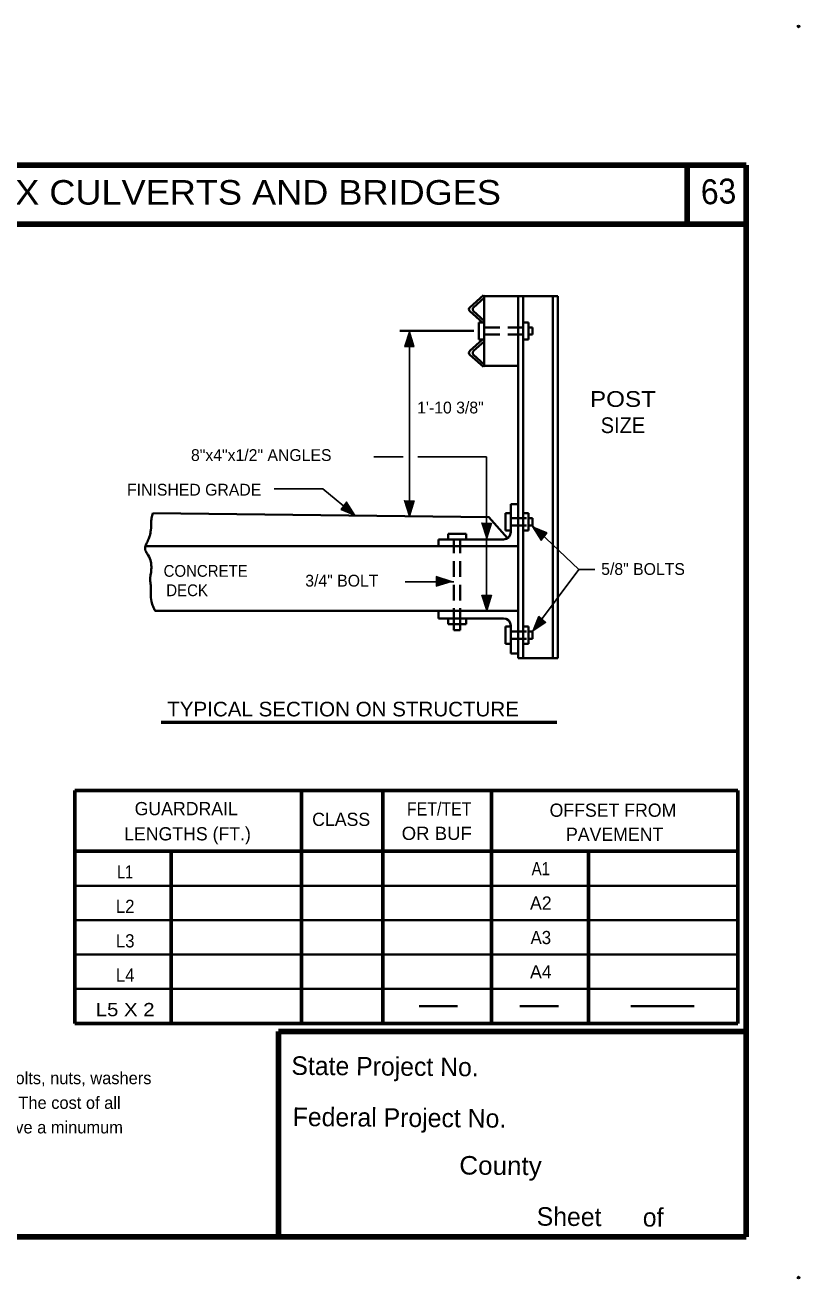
# Model space of a CAD drawing. Extents: x -8731 to 9674, y -66519 to -56618.
# Drawn here: x 8935 to 9674, y -66519 to -65324 of the extents above; entities that cross this region are included whole.
import ezdxf
from ezdxf.enums import TextEntityAlignment as Align

# ---------------------------------------------------------------- set-up
doc = ezdxf.new("R2010")
doc.units = 0
doc.header["$LTSCALE"] = 5
doc.header["$PDMODE"] = 32
doc.header["$PDSIZE"] = 2.5
doc.linetypes.add('MEDIUM_DASHED', pattern=[4.5, 3, -1.5])
doc.layers.add('1', color=7, linetype='Continuous', lineweight=13)
doc.layers.add('3', color=7, linetype='Continuous', lineweight=40)

msp = doc.modelspace()

# ---------------------------------------------------------------- hatches: boundary and pattern name
at = {"layer": '1'}
for points in [[(9301.7, -65615.84), (9296.86, -65630.48), (9305.98, -65630.36)], [(9250, -65791.64), (9241.72, -65778.62), (9236.06, -65785.76)], [(9301.7, -65792.02), (9296.86, -65777.36), (9305.98, -65777.5)], [(9375.46, -65813.28), (9370.62, -65798.62), (9379.74, -65798.74)], [(9418.84, -65802.24), (9427.12, -65815.24), (9432.78, -65808.12)], [(9341.72, -65854.52), (9327.06, -65849.68), (9327.18, -65858.8)], [(9375.46, -65882.02), (9370.62, -65867.36), (9379.74, -65867.5)], [(9419.06, -65901.92), (9424.74, -65887.6), (9431.66, -65893.54)]]:
    msp.add_hatch(color=256, dxfattribs=at).paths.add_polyline_path(points)

# ---------------------------------------------------------------- linework, layer by layer
at = {"layer": '1', "lineweight": 100}
for p, q in [((9622.46, -65457.56), (8130.24, -65457.56)), ((9566.22, -65457.56), (9566.22, -65513.8)), ((9622.46, -65457.56), (9622.46, -66479)), ((9622.46, -65513.8), (8130.24, -65513.8)), ((9176.74, -66283.3), (9622.46, -66283.3)), ((9176.74, -66283.3), (9176.74, -66479)), ((9622.46, -66479), (8982.34, -66479))]:
    msp.add_line(p, q, dxfattribs=at)
msp.add_lwpolyline([(8130.24, -65461.04), (8130.24, -66479), (9621, -66479)], dxfattribs=at)
at = {"layer": '1'}
for points in [[(9301.7, -65615.84), (9296.86, -65630.48), (9305.98, -65630.36)], [(9250, -65791.64), (9241.72, -65778.62), (9236.06, -65785.76)], [(9301.7, -65792.02), (9296.86, -65777.36), (9305.98, -65777.5)], [(9375.46, -65813.28), (9370.62, -65798.62), (9379.74, -65798.74)], [(9418.84, -65802.24), (9427.12, -65815.24), (9432.78, -65808.12)], [(9341.72, -65854.52), (9327.06, -65849.68), (9327.18, -65858.8)], [(9375.46, -65882.02), (9370.62, -65867.36), (9379.74, -65867.5)], [(9419.06, -65901.92), (9424.74, -65887.6), (9431.66, -65893.54)]]:
    msp.add_lwpolyline(points, close=True, dxfattribs=at)
for p in [(9672.4, -65325.34), (9672.4, -66517.96)]:
    msp.add_point(p, dxfattribs=at)
at = {"layer": '3'}
for p, q in [((9372.08, -65581.48), (9359.04, -65593.18)), ((9372.84, -65584.04), (9362.64, -65593.18)), ((9372.08, -65581.48), (9372.84, -65584.04)), ((9405.24, -65927.68), (9405.24, -65582.38)), ((9409.88, -65927.68), (9409.88, -65582.38)), ((9438.24, -65927.68), (9438.24, -65582.38)), ((9442.88, -65927.68), (9442.88, -65582.38)), ((9359.04, -65596.78), (9371.04, -65607.44)), ((9362.64, -65596.78), (9372.84, -65605.92)), ((9367.58, -65615.68), (9367.58, -65607.44)), ((9367.58, -65607.44), (9372.84, -65607.44)), ((9409.88, -65607.44), (9415.14, -65607.44)), ((9415.14, -65623.92), (9415.14, -65607.44)), ((9371.04, -65623.92), (9359.04, -65634.72)), ((9367.58, -65623.92), (9367.58, -65615.68)), ((9367.58, -65623.92), (9372.84, -65623.92)), ((9409.88, -65623.92), (9415.14, -65623.92)), ((9415.14, -65612.24), (9418.74, -65612.24)), ((9415.14, -65619.12), (9418.74, -65619.12)), ((9418.74, -65612.24), (9418.74, -65619.12)), ((9372.84, -65625.58), (9362.64, -65634.72)), ((9359.04, -65638.32), (9372.08, -65649.88)), ((9362.64, -65638.32), (9372.84, -65647.48)), ((9372.84, -65647.48), (9372.08, -65649.88)), ((9405.24, -65648.98), (9372.84, -65648.98)), ((9392.94, -65797.48), (9392.94, -65789.24)), ((9392.94, -65789.24), (9398.18, -65789.24)), ((9398.18, -65807.24), (9398.18, -65780.68)), ((9398.18, -65780.68), (9405.24, -65780.68)), ((9409.88, -65789.24), (9415.14, -65789.24)), ((9415.14, -65805.72), (9415.14, -65789.24)), ((9392.94, -65805.72), (9392.94, -65797.48)), ((9415.14, -65794.04), (9418.74, -65794.04)), ((9415.14, -65800.92), (9418.74, -65800.92)), ((9418.74, -65794.04), (9418.74, -65800.92)), ((9329.18, -65814.28), (9391.14, -65814.28)), ((9329.18, -65814.28), (9329.18, -65820.88)), ((9338.48, -65808.88), (9355.74, -65808.88)), ((9338.48, -65808.88), (9338.48, -65814.28)), ((9355.74, -65808.88), (9355.74, -65814.28)), ((9392.94, -65805.72), (9398.18, -65805.72)), ((9409.88, -65805.72), (9415.14, -65805.72)), ((9050.18, -65820.88), (9405.24, -65820.88)), ((9059.18, -65882.52), (9405.24, -65882.52)), ((9329.18, -65889.58), (9329.18, -65882.52)), ((9329.18, -65889.58), (9391.14, -65889.58)), ((9338.48, -65889.58), (9338.48, -65894.98)), ((9338.48, -65894.98), (9355.74, -65894.98)), ((9343.88, -65900.98), (9343.88, -65894.98)), ((9350.04, -65900.98), (9350.04, -65894.98)), ((9355.74, -65889.58), (9355.74, -65894.98)), ((9392.94, -65905.64), (9392.94, -65897.38)), ((9392.94, -65897.38), (9398.18, -65897.38)), ((9398.18, -65923.18), (9398.18, -65896.64)), ((9409.88, -65897.38), (9415.14, -65897.38)), ((9415.14, -65913.88), (9415.14, -65897.38)), ((9343.88, -65900.98), (9350.04, -65900.98)), ((9392.94, -65913.88), (9392.94, -65905.64)), ((9415.14, -65902.18), (9418.74, -65902.18)), ((9415.14, -65909.08), (9418.74, -65909.08)), ((9418.74, -65902.18), (9418.74, -65909.08)), ((9392.94, -65913.88), (9398.18, -65913.88)), ((9409.88, -65913.88), (9415.14, -65913.88)), ((9398.18, -65923.18), (9405.24, -65923.18)), ((9442.88, -65927.68), (9405.24, -65927.68)), ((9074.48, -66144.44), (8982.68, -66144.44)), ((9198.68, -66144.44), (9074.48, -66144.44)), ((9276.24, -66144.44), (9198.68, -66144.44)), ((9379.88, -66144.44), (9276.24, -66144.44)), ((9347.34, -66259.18), (9310.88, -66259.18)), ((9443.64, -66259.18), (9406.88, -66259.18)), ((9572.78, -66259.18), (9512.64, -66259.18))]:
    msp.add_line(p, q, dxfattribs=at)
at = {"layer": '3', "lineweight": 35}
msp.add_line((9362.94, -65615.68), (9292.28, -65615.68), dxfattribs=at)
at = {"layer": '3', "lineweight": 25}
for p, q in [((9301.58, -65615.68), (9301.58, -65792.24)), ((9267.54, -65735.52), (9295.74, -65735.52)), ((9309.68, -65735.52), (9374.94, -65735.52)), ((9374.94, -65735.52), (9374.94, -65814.28)), ((9418.74, -65800.92), (9462.98, -65842.92)), ((9374.94, -65814.28), (9374.94, -65882.52)), ((9297.54, -65854.64), (9343.88, -65854.64))]:
    msp.add_line(p, q, dxfattribs=at)
at = {"layer": '3', "linetype": 'MEDIUM_DASHED'}
for p, q in [((9372.84, -65612.24), (9415.14, -65612.24)), ((9372.84, -65619.12), (9415.14, -65619.12)), ((9398.18, -65794.04), (9415.14, -65794.04)), ((9398.18, -65800.92), (9415.14, -65800.92)), ((9343.88, -65894.98), (9343.88, -65814.28)), ((9350.04, -65894.98), (9350.04, -65814.28)), ((9398.18, -65902.18), (9415.14, -65902.18)), ((9398.18, -65909.08), (9415.14, -65909.08))]:
    msp.add_line(p, q, dxfattribs=at)
at = {"layer": '3', "lineweight": 53}
msp.add_line((9065.04, -65988.58), (9442.14, -65988.58), dxfattribs=at)
at = {"layer": '3', "lineweight": 60}
for p, q in [((9614.64, -66053.68), (8982.68, -66053.68)), ((8982.68, -66053.68), (8982.68, -66275.68)), ((9198.68, -66053.68), (9198.68, -66275.68)), ((9276.24, -66053.68), (9276.24, -66275.68)), ((9379.88, -66053.68), (9379.88, -66275.68)), ((9614.64, -66053.68), (9614.64, -66275.68)), ((9198.68, -66111.58), (8982.68, -66111.58)), ((9074.48, -66111.58), (9074.48, -66275.68)), ((9276.24, -66111.58), (9198.68, -66111.58)), ((9472.28, -66111.58), (9472.28, -66275.68)), ((9614.64, -66275.68), (8982.68, -66275.68))]:
    msp.add_line(p, q, dxfattribs=at)
at = {"layer": '3'}
for points in [[(9442.88, -65582.38), (9372.84, -65582.38), (9372.84, -65648.98)], [(9057.08, -65789.38), (9377.34, -65793.12), (9394.88, -65813.24)], [(9614.64, -66144.44), (9472.28, -66144.44), (9379.88, -66144.44)], [(9614.64, -66177.28), (9074.48, -66177.28), (8982.68, -66177.28)], [(9614.64, -66210.12), (9074.48, -66210.12), (8982.68, -66210.12)], [(9614.64, -66242.84), (9074.48, -66242.84), (8982.68, -66242.84)]]:
    msp.add_lwpolyline(points, dxfattribs=at)
at = {"layer": '3', "lineweight": 25}
for points in [[(9172.58, -65766.12), (9218.94, -65766.12), (9249.98, -65791.64)], [(9418.74, -65902.18), (9462.98, -65842.92), (9478.28, -65842.92)]]:
    msp.add_lwpolyline(points, dxfattribs=at)
at = {"layer": '3', "lineweight": 60}
msp.add_lwpolyline([(9614.64, -66111.58), (9379.88, -66111.58), (9276.24, -66111.58)], dxfattribs=at)
at = {"layer": '3'}
for centre, radius, start, end in [((9360.6, -65594.97), 2.34, 131.98721, 228.25195), ((9364.19, -65594.98), 2.34, 132.02627, 227.97373), ((9360.6, -65636.51), 2.34, 132.08916, 228.33092), ((9364.19, -65636.53), 2.34, 132.02627, 227.97373), ((9391.15, -65807.25), 7.03, 270, 0), ((9391.15, -65896.61), 7.03, 0, 90)]:
    msp.add_arc(centre, radius, start, end, dxfattribs=at)
msp.add_spline([(9057.08, -65789.38), (9056.34, -65791.64), (9055.58, -65796.44), (9055.14, -65805.44), (9054.08, -65810.84), (9052.88, -65814.12), (9050.78, -65818.92), (9049.58, -65822.68), (9049.88, -65824.48), (9050.64, -65826.28), (9052.58, -65829.44), (9055.14, -65835.72), (9055.58, -65839.18), (9055.58, -65842.64), (9054.54, -65854.04), (9055.14, -65859.44), (9055.14, -65864.38), (9055.14, -65866.04), (9055.74, -65873.52), (9057.24, -65878.32), (9059.18, -65882.52)], degree=3, dxfattribs=at)

# ---------------------------------------------------------------- texts
at = {"layer": '1'}
for s, height, rotation, width, p in [('63', 23.78, 2.121, 0.95, (9579.7, -65495.18)), ('County', 17.66, 359.537, 1.05, (9349.02, -66419.68))]:
    msp.add_text(s, height=height, rotation=rotation, dxfattribs=dict(at, width=width)).set_placement(p)
for s, p in [('State Project No.', (9189.02, -66324.68)), ('Federal Project No.', (9190.28, -66373.44)), ('Sheet      of', (9422.78, -66468.44))]:
    msp.add_text(s, height=17.66, rotation=359.537, dxfattribs=at).set_placement(p)
at = {"layer": '3'}
for s, height, width, p in [('  GUARDRAIL INSTALLATION ON BOX CULVERTS AND BRIDGES ', 23.4, 1.1, (8864.69, -65495.24)), (' POST ', 15, 1.15, (9505, -65688)), ('SIZE', 15, 0.95, (9505, -65713)), ('FET/TET', 12.6, 0.9, (9329.91, -66077.52)), ('OR BUF', 12.6, 1.05, (9327.59, -66100.78)), ('L1', 12.6, 0.8, (9030.64, -66137.52)), ('A1', 12.6, 0.85, (9426.75, -66134.38)), ('L2', 12.6, 0.95, (9030.67, -66170.38)), ('L3', 12.6, 0.95, (9030.68, -66203.24)), ('A3', 12.6, 0.95, (9426.77, -66200.08)), ('L4', 12.6, 0.95, (9030.67, -66235.92)), ('L5 X 2', 12.6, 1.15, (9030.66, -66268.78))]:
    msp.add_text(s, height=height, dxfattribs=dict(at, width=width)).set_placement(p, align=Align.CENTER)
for s, height, p in [('1\'-10 3/8"', 11.25, (9308.94, -65694.28)), ('8"x4"x1/2" ANGLES', 11.25, (9093.38, -65739.58)), ('FINISHED GRADE', 11.25, (9032.48, -65772.58)), ('5/8" BOLTS', 11.25, (9484.28, -65848.18)), ('3/4" BOLT', 11.25, (9202.28, -65859.28)), ('Guardrail  to be attached to the structure at a maximum of 3\'-1 1/2" post spacings along the entire length. All bolts, nuts, washers', 11.7, (8165.34, -66333.58)), ('and plates are to be galvanized and meet strength requirements of similar items as depicted in the Standards. The cost of all', 11.7, (8165.34, -66357.12)), ('necessary hardware and installation is to be included in the unit price bid for guardrail. L1, L2, L3 and L4 to have a minumum ', 11.7, (8165.78, -66380.52))]:
    msp.add_text(s, height=height, dxfattribs=at).set_placement(p)
for s, height, width, p in [('CONCRETE', 11.25, 0.95, (9067.28, -65849.98)), ('DECK', 11.25, 0.95, (9069.84, -65868.44)), ('TYPICAL SECTION ON STRUCTURE', 13.95, 1.05, (9070.74, -65983.04))]:
    msp.add_text(s, height=height, dxfattribs=dict(at, width=width)).set_placement(p)
for s, p in [('GUARDRAIL', (9088.86, -66077.24)), ('OFFSET FROM', (9495.5, -66078.72)), ('CLASS', (9236.52, -66087.44)), ('LENGTHS (FT.)', (9090.09, -66101.24)), ('PAVEMENT', (9497.12, -66101.68)), ('A2', (9426.76, -66167.24)), ('A4', (9426.76, -66232.78))]:
    msp.add_text(s, height=12.6, dxfattribs=at).set_placement(p, align=Align.CENTER)

doc.saveas('drawing.dxf')
